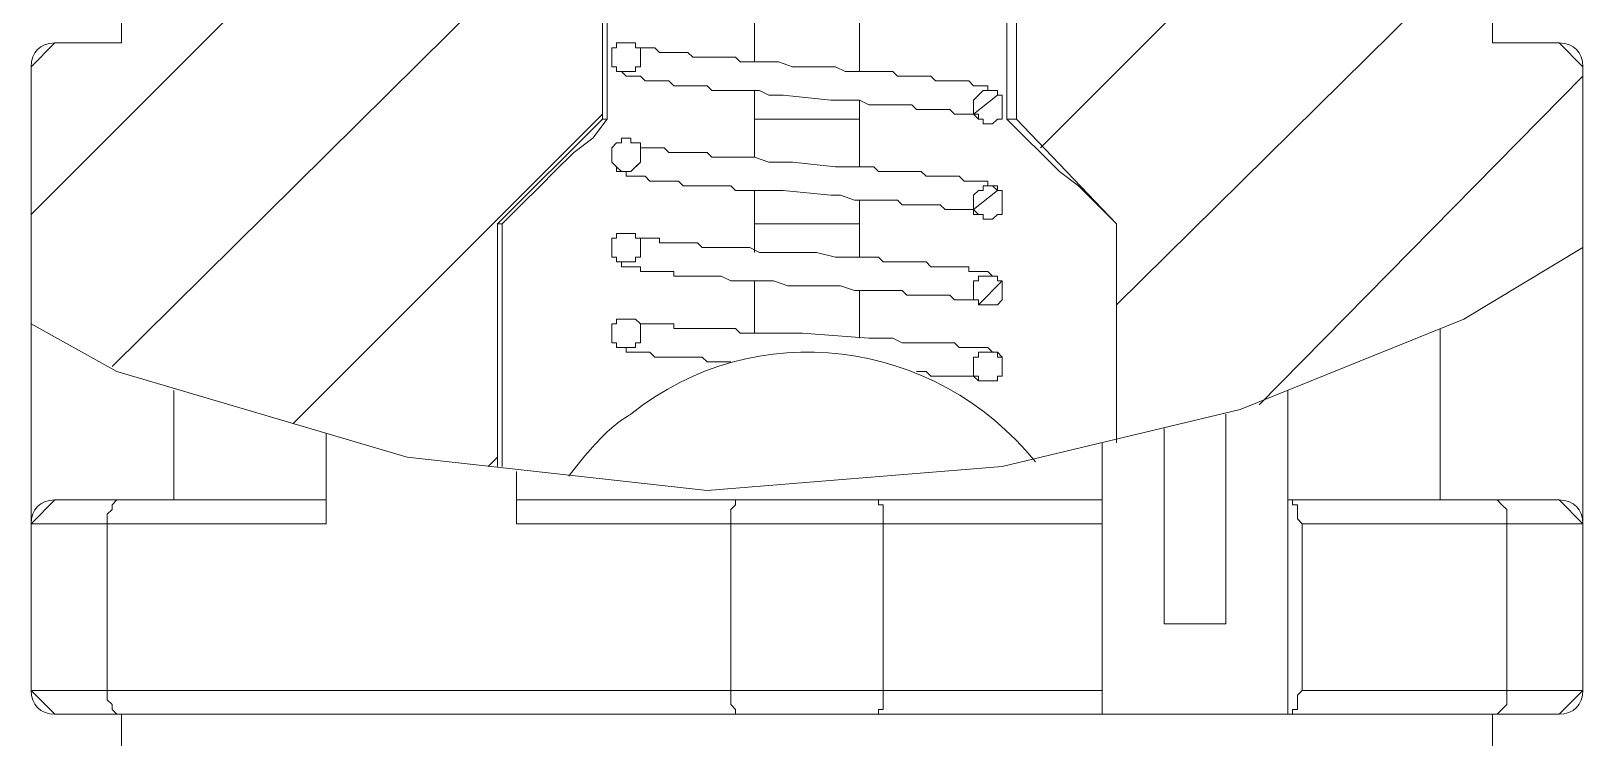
# Model space of a CAD drawing. Header units: millimetres. Extents: x 100 to 940, y 100 to 694.
# Drawn here: x 562.999 to 564.01, y 439.418 to 439.879 of the extents above; entities that cross this region are included whole.
import ezdxf

# ---------------------------------------------------------------- set-up
doc = ezdxf.new("R2010")
doc.units = ezdxf.units.MM

msp = doc.modelspace()

# ---------------------------------------------------------------- linework, layer by layer
at = {"color": 1, "linetype": 'Continuous', "lineweight": 9}
for p, q in [((563.0143, 439.8709), (562.9988, 439.8554)), ((563.9946, 439.8709), (563.9946, 439.8709)), ((564.0101, 439.8554), (563.9946, 439.8709)), ((562.9988, 439.8554), (562.9988, 439.8554)), ((563.0143, 439.5731), (562.9988, 439.5576)), ((563.9946, 439.5731), (563.9946, 439.5731)), ((564.0101, 439.5576), (563.9946, 439.5731)), ((562.9988, 439.5576), (562.9988, 439.5576)), ((562.9988, 439.449), (563.0143, 439.4335)), ((563.9946, 439.4335), (564.0101, 439.449)), ((564.0101, 439.449), (564.0101, 439.449)), ((563.0143, 439.4335), (563.0143, 439.4335))]:
    msp.add_line(p, q, dxfattribs=at)
for points in [[(563.0578, 440.2059), (563.0578, 439.8709), (563.0578, 439.8709)], [(563.3711, 440.2028), (563.3711, 439.8213), (563.3711, 439.8213)], [(563.3742, 440.2028), (563.3742, 439.8213), (563.3742, 439.8213)], [(563.6347, 439.8213), (563.6347, 440.2028), (563.6347, 440.2028)], [(563.6409, 439.8213), (563.6409, 440.2028), (563.6409, 440.2028)], [(563.9511, 440.2059), (563.9511, 439.8709), (563.9511, 439.8709)], [(563.3711, 440.1315), (562.9988, 439.7592), (562.9988, 439.7592)], [(563.9511, 440.0973), (563.6565, 439.8026), (563.6565, 439.8026)], [(563.3711, 439.9764), (563.0516, 439.66), (563.0516, 439.66)], [(563.9511, 439.9422), (563.7061, 439.7003), (563.7061, 439.7003)], [(563.4703, 439.9081), (563.4703, 439.8585), (563.4703, 439.8585)], [(563.5386, 439.8988), (563.5386, 439.8523), (563.5386, 439.8523)], [(563.0143, 439.8709), (563.0578, 439.8709), (563.0578, 439.8709)], [(563.3959, 439.8678), (563.3928, 439.8678), (563.3928, 439.8709), (563.3928, 439.8709), (563.3897, 439.8709), (563.3897, 439.8709), (563.3897, 439.8709), (563.3866, 439.8709), (563.3866, 439.8709), (563.3835, 439.8709), (563.3835, 439.8709), (563.3804, 439.8709), (563.3804, 439.8709), (563.3804, 439.8678), (563.3773, 439.8678), (563.3773, 439.8678), (563.3773, 439.8647), (563.3773, 439.8647)], [(563.3959, 439.8616), (563.3959, 439.8647), (563.3959, 439.8647), (563.3959, 439.8678), (563.3959, 439.8678)], [(563.4951, 439.8554), (563.4858, 439.8585), (563.4827, 439.8585), (563.4765, 439.8585), (563.4734, 439.8585), (563.4703, 439.8585), (563.4641, 439.8585), (563.461, 439.8585), (563.4579, 439.8616), (563.4548, 439.8616), (563.4486, 439.8616), (563.4455, 439.8616), (563.4424, 439.8616), (563.4393, 439.8616), (563.4362, 439.8616), (563.4331, 439.8616), (563.43, 439.8616), (563.4269, 439.8647), (563.4238, 439.8647), (563.4207, 439.8647), (563.4207, 439.8647), (563.4176, 439.8647), (563.4145, 439.8647), (563.4114, 439.8647), (563.4114, 439.8647), (563.4083, 439.8647), (563.4052, 439.8678), (563.4052, 439.8678), (563.4021, 439.8678), (563.4021, 439.8678), (563.399, 439.8678), (563.399, 439.8678), (563.399, 439.8678), (563.3959, 439.8678), (563.3959, 439.8678), (563.3959, 439.8678), (563.3959, 439.8678)], [(563.9511, 439.8709), (563.9946, 439.8709), (563.9946, 439.8709)], [(563.3773, 439.8647), (563.3773, 439.8616), (563.3773, 439.8616)], [(563.3773, 439.8616), (563.3773, 439.8616), (563.3773, 439.8585), (563.3773, 439.8585), (563.3773, 439.8554), (563.3804, 439.8554), (563.3804, 439.8554), (563.3804, 439.8523), (563.3835, 439.8523), (563.3835, 439.8523), (563.3866, 439.8523), (563.3866, 439.8523), (563.3897, 439.8523), (563.3897, 439.8523), (563.3897, 439.8523), (563.3928, 439.8523), (563.3928, 439.8554), (563.3928, 439.8554), (563.3959, 439.8554), (563.3959, 439.8585), (563.3959, 439.8585), (563.3959, 439.8616), (563.3959, 439.8616)], [(563.3773, 439.8616), (563.3773, 439.8585), (563.3773, 439.8585), (563.3773, 439.8554), (563.3804, 439.8554), (563.3804, 439.8554), (563.3804, 439.8523), (563.3835, 439.8523), (563.3835, 439.8523), (563.3835, 439.8523), (563.3866, 439.8492), (563.3866, 439.8492), (563.3866, 439.8492), (563.3897, 439.8492), (563.3897, 439.8492), (563.3928, 439.8492), (563.3928, 439.8492), (563.3959, 439.8492), (563.3959, 439.8492), (563.399, 439.8461), (563.399, 439.8461), (563.4021, 439.8461), (563.4052, 439.8461), (563.4052, 439.8461), (563.4083, 439.8461), (563.4114, 439.8461), (563.4145, 439.8461), (563.4176, 439.843), (563.4207, 439.843), (563.4238, 439.843), (563.4269, 439.843), (563.43, 439.843), (563.4331, 439.843), (563.4393, 439.843), (563.4424, 439.8399), (563.4455, 439.8399), (563.4517, 439.8399), (563.4548, 439.8399), (563.461, 439.8399), (563.4641, 439.8399), (563.4703, 439.8399), (563.4734, 439.8399), (563.4796, 439.8368), (563.4889, 439.8368)], [(562.9988, 439.449), (562.9988, 439.6879), (562.9988, 439.8554)], [(563.6316, 439.8306), (563.6316, 439.8306), (563.6316, 439.8306), (563.6316, 439.8337), (563.6316, 439.8368), (563.6316, 439.8368), (563.6285, 439.8368), (563.6285, 439.8399), (563.6254, 439.8399), (563.6254, 439.8399), (563.6254, 439.8399), (563.6223, 439.8399), (563.6223, 439.843), (563.6192, 439.843), (563.6192, 439.843), (563.6161, 439.843), (563.6161, 439.843), (563.613, 439.843), (563.613, 439.843), (563.6099, 439.8461), (563.6068, 439.8461), (563.6037, 439.8461), (563.6006, 439.8461), (563.6006, 439.8461), (563.5975, 439.8461), (563.5944, 439.8461), (563.5882, 439.8461), (563.5851, 439.8492), (563.582, 439.8492), (563.5789, 439.8492), (563.5727, 439.8492), (563.5696, 439.8492), (563.5634, 439.8492), (563.5603, 439.8523), (563.5541, 439.8523), (563.551, 439.8523), (563.5448, 439.8523), (563.5386, 439.8523), (563.5355, 439.8523), (563.5293, 439.8523), (563.5231, 439.8554), (563.4951, 439.8554)], [(564.0101, 439.8492), (563.7991, 439.6351), (563.7991, 439.6351)], [(564.0101, 439.7375), (564.0101, 439.8554), (564.0101, 439.8554)], [(563.4703, 439.7964), (563.4703, 439.8399), (563.4703, 439.8399)], [(563.6316, 439.8306), (563.6316, 439.8306), (563.6316, 439.8337), (563.6316, 439.8337), (563.6316, 439.8337), (563.6316, 439.8368), (563.6285, 439.8368), (563.6285, 439.8368), (563.6285, 439.8399), (563.6254, 439.8399), (563.6254, 439.8399), (563.6223, 439.8399), (563.6223, 439.8399), (563.6192, 439.8399), (563.6192, 439.8399), (563.6161, 439.8368), (563.6161, 439.8368), (563.6161, 439.8368), (563.613, 439.8337), (563.613, 439.8337), (563.613, 439.8337), (563.613, 439.8306), (563.613, 439.8306)], [(563.4889, 439.8368), (563.52, 439.8337), (563.5293, 439.8337)], [(563.5293, 439.8337), (563.5355, 439.8337), (563.5386, 439.8337), (563.5448, 439.8306), (563.5479, 439.8306), (563.551, 439.8306), (563.5541, 439.8306), (563.5572, 439.8306), (563.5634, 439.8306), (563.5665, 439.8306), (563.5696, 439.8306), (563.5727, 439.8306), (563.5758, 439.8275), (563.5789, 439.8275), (563.5789, 439.8275), (563.582, 439.8275), (563.5851, 439.8275), (563.5882, 439.8275), (563.5913, 439.8275), (563.5944, 439.8275), (563.5944, 439.8275), (563.5975, 439.8275), (563.6006, 439.8244), (563.6006, 439.8244), (563.6037, 439.8244), (563.6037, 439.8244), (563.6068, 439.8244), (563.6068, 439.8244), (563.6099, 439.8244), (563.6099, 439.8244), (563.6099, 439.8244), (563.613, 439.8244), (563.613, 439.8244), (563.613, 439.8244), (563.6161, 439.8244), (563.6161, 439.8213), (563.6161, 439.8213)], [(563.5386, 439.7902), (563.5386, 439.8337), (563.5386, 439.8337)], [(563.6285, 439.8368), (563.613, 439.8244), (563.613, 439.8244)], [(563.613, 439.8306), (563.613, 439.8275), (563.613, 439.8275), (563.613, 439.8244), (563.613, 439.8244), (563.6161, 439.8213)], [(563.6161, 439.8213), (563.6161, 439.8213), (563.6161, 439.8213), (563.6192, 439.8213), (563.6192, 439.8182), (563.6223, 439.8182), (563.6223, 439.8182), (563.6254, 439.8182), (563.6254, 439.8182), (563.6285, 439.8213), (563.6285, 439.8213), (563.6285, 439.8213), (563.6316, 439.8213), (563.6316, 439.8244), (563.6316, 439.8244), (563.6316, 439.8275), (563.6316, 439.8275)], [(563.6316, 439.8275), (563.6316, 439.8306), (563.6316, 439.8306)], [(563.3711, 439.8244), (563.1694, 439.6227), (563.1694, 439.6227)], [(563.3711, 439.8213), (563.3028, 439.753), (563.3028, 439.753)], [(563.3059, 439.753), (563.3183, 439.7654), (563.3307, 439.7778), (563.34, 439.7871), (563.3525, 439.7995), (563.3649, 439.8088), (563.3742, 439.8213)], [(563.3742, 439.8213), (563.3711, 439.8213), (563.3711, 439.8213)], [(563.4703, 439.8213), (563.5386, 439.8213), (563.5386, 439.8213)], [(563.6471, 439.8088), (563.6347, 439.8213), (563.6347, 439.8213)], [(563.6409, 439.8213), (563.6347, 439.8213), (563.6347, 439.8213)], [(563.7061, 439.753), (563.6409, 439.8213), (563.6409, 439.8213)], [(563.3959, 439.8057), (563.3928, 439.8057), (563.3928, 439.8057), (563.3897, 439.8057), (563.3897, 439.8088), (563.3897, 439.8088), (563.3866, 439.8088), (563.3866, 439.8088), (563.3835, 439.8088), (563.3835, 439.8057), (563.3804, 439.8057), (563.3804, 439.8057), (563.3804, 439.8057), (563.3773, 439.8026), (563.3773, 439.8026), (563.3773, 439.7995), (563.3773, 439.7995)], [(563.7061, 439.753), (563.6937, 439.7654), (563.6813, 439.7778), (563.6689, 439.7871), (563.6565, 439.7995), (563.6471, 439.8088)], [(563.3773, 439.7995), (563.3773, 439.7964), (563.3773, 439.7964)], [(563.4796, 439.7933), (563.4703, 439.7964), (563.4672, 439.7964), (563.4641, 439.7964), (563.461, 439.7964), (563.4579, 439.7964), (563.4517, 439.7964), (563.4486, 439.7964), (563.4455, 439.7964), (563.4424, 439.7964), (563.4393, 439.7995), (563.4362, 439.7995), (563.4331, 439.7995), (563.43, 439.7995), (563.43, 439.7995), (563.4269, 439.7995), (563.4238, 439.7995), (563.4207, 439.7995), (563.4176, 439.7995), (563.4176, 439.7995), (563.4145, 439.7995), (563.4114, 439.8026), (563.4114, 439.8026), (563.4083, 439.8026), (563.4052, 439.8026), (563.4052, 439.8026), (563.4021, 439.8026), (563.4021, 439.8026), (563.4021, 439.8026), (563.399, 439.8026), (563.399, 439.8026), (563.3959, 439.8026), (563.3959, 439.8026), (563.3959, 439.8057), (563.3959, 439.8057), (563.3928, 439.8057)], [(563.3959, 439.7964), (563.3959, 439.7995), (563.3959, 439.7995), (563.3959, 439.8026), (563.3959, 439.8026), (563.3959, 439.8057)], [(563.3773, 439.7964), (563.3773, 439.7964), (563.3773, 439.7933), (563.3773, 439.7933), (563.3773, 439.7933), (563.3804, 439.7902), (563.3804, 439.7902), (563.3804, 439.7902), (563.3835, 439.7871), (563.3835, 439.7871), (563.3866, 439.7871), (563.3866, 439.7871), (563.3897, 439.7871), (563.3897, 439.7871), (563.3897, 439.7871), (563.3928, 439.7902), (563.3928, 439.7902), (563.3928, 439.7902), (563.3959, 439.7933), (563.3959, 439.7933), (563.3959, 439.7933), (563.3959, 439.7964), (563.3959, 439.7964)], [(563.3773, 439.7964), (563.3773, 439.7964), (563.3773, 439.7933), (563.3773, 439.7933), (563.3804, 439.7902), (563.3804, 439.7902), (563.3804, 439.7871), (563.3835, 439.7871), (563.3835, 439.7871), (563.3835, 439.7871), (563.3866, 439.7871), (563.3866, 439.7871), (563.3866, 439.784), (563.3897, 439.784), (563.3897, 439.784), (563.3928, 439.784), (563.3928, 439.784), (563.3959, 439.784), (563.3959, 439.784), (563.399, 439.784), (563.399, 439.784), (563.4021, 439.7809), (563.4021, 439.7809), (563.4052, 439.7809), (563.4083, 439.7809), (563.4114, 439.7809), (563.4145, 439.7809), (563.4145, 439.7809), (563.4176, 439.7809), (563.4207, 439.7809), (563.4238, 439.7778), (563.4269, 439.7778), (563.4331, 439.7778), (563.4362, 439.7778), (563.4393, 439.7778), (563.4424, 439.7778), (563.4455, 439.7778), (563.4517, 439.7778), (563.4548, 439.7778), (563.4579, 439.7747), (563.4641, 439.7747), (563.4672, 439.7747), (563.4734, 439.7747), (563.4765, 439.7747), (563.4796, 439.7747), (563.4889, 439.7747)], [(563.3959, 439.7933), (563.3897, 439.7871), (563.3897, 439.7871)], [(563.4889, 439.7933), (563.4796, 439.7933), (563.4796, 439.7933)], [(563.5231, 439.7902), (563.4951, 439.7933), (563.4889, 439.7933)], [(563.6316, 439.7685), (563.6316, 439.7685), (563.6316, 439.7685), (563.6316, 439.7716), (563.6316, 439.7716), (563.6316, 439.7747), (563.6285, 439.7747), (563.6285, 439.7747), (563.6285, 439.7778), (563.6254, 439.7778), (563.6254, 439.7778), (563.6254, 439.7778), (563.6223, 439.7778), (563.6223, 439.7778), (563.6223, 439.7809), (563.6192, 439.7809), (563.6192, 439.7809), (563.6161, 439.7809), (563.6161, 439.7809), (563.613, 439.7809), (563.613, 439.7809), (563.6099, 439.7809), (563.6068, 439.7809), (563.6068, 439.7809), (563.6037, 439.784), (563.6006, 439.784), (563.5975, 439.784), (563.5975, 439.784), (563.5944, 439.784), (563.5913, 439.784), (563.5882, 439.784), (563.5851, 439.784), (563.582, 439.784), (563.5789, 439.7871), (563.5758, 439.7871), (563.5696, 439.7871), (563.5665, 439.7871), (563.5634, 439.7871), (563.5603, 439.7871), (563.5541, 439.7871), (563.551, 439.7871), (563.5479, 439.7902), (563.5417, 439.7902), (563.5386, 439.7902), (563.5324, 439.7902), (563.5231, 439.7902)], [(563.6316, 439.7685), (563.6316, 439.7685), (563.6316, 439.7685), (563.6316, 439.7716), (563.6316, 439.7716), (563.6316, 439.7747), (563.6285, 439.7747), (563.6285, 439.7747), (563.6285, 439.7747), (563.6254, 439.7778), (563.6254, 439.7778), (563.6223, 439.7778), (563.6223, 439.7778), (563.6192, 439.7778), (563.6192, 439.7747), (563.6161, 439.7747), (563.6161, 439.7747), (563.6161, 439.7747), (563.613, 439.7716), (563.613, 439.7716), (563.613, 439.7685), (563.613, 439.7685), (563.613, 439.7685)], [(563.4703, 439.7344), (563.4703, 439.7747), (563.4703, 439.7747)], [(563.4889, 439.7747), (563.52, 439.7716), (563.52, 439.7716)], [(563.52, 439.7716), (563.5262, 439.7716), (563.5262, 439.7716)], [(563.5262, 439.7716), (563.5355, 439.7685), (563.5355, 439.7685)], [(563.5355, 439.7685), (563.5417, 439.7685), (563.5479, 439.7685), (563.551, 439.7685), (563.5572, 439.7685), (563.5603, 439.7685), (563.5634, 439.7685), (563.5665, 439.7654), (563.5696, 439.7654), (563.5727, 439.7654), (563.5727, 439.7654), (563.5758, 439.7654), (563.5789, 439.7654), (563.582, 439.7654), (563.5851, 439.7654), (563.5882, 439.7654), (563.5882, 439.7654), (563.5913, 439.7654), (563.5944, 439.7623), (563.5975, 439.7623), (563.5975, 439.7623), (563.6006, 439.7623), (563.6006, 439.7623), (563.6037, 439.7623), (563.6037, 439.7623), (563.6068, 439.7623), (563.6068, 439.7623), (563.6099, 439.7623), (563.6099, 439.7623), (563.613, 439.7623), (563.613, 439.7592), (563.613, 439.7592), (563.613, 439.7592), (563.6161, 439.7592), (563.6161, 439.7592)], [(563.5386, 439.7313), (563.5386, 439.7685), (563.5386, 439.7685)], [(563.6285, 439.7747), (563.613, 439.7623), (563.613, 439.7623)], [(563.613, 439.7685), (563.613, 439.7654), (563.613, 439.7654), (563.613, 439.7623), (563.613, 439.7623), (563.6161, 439.7592)], [(563.6161, 439.7592), (563.6161, 439.7592), (563.6161, 439.7592), (563.6192, 439.7592), (563.6192, 439.7561), (563.6223, 439.7561), (563.6223, 439.7561), (563.6254, 439.7561), (563.6254, 439.7561), (563.6285, 439.7592), (563.6285, 439.7592), (563.6285, 439.7592), (563.6316, 439.7592), (563.6316, 439.7623), (563.6316, 439.7623), (563.6316, 439.7654), (563.6316, 439.7654), (563.6316, 439.7685)], [(563.3028, 439.753), (563.3028, 439.5948), (563.3028, 439.5948)], [(563.3059, 439.753), (563.3028, 439.753), (563.3028, 439.753)], [(563.3059, 439.753), (563.3059, 439.5948), (563.3059, 439.5948)], [(563.3959, 439.7437), (563.3928, 439.7437), (563.3928, 439.7468), (563.3897, 439.7468), (563.3897, 439.7468), (563.3897, 439.7468), (563.3866, 439.7468), (563.3866, 439.7468), (563.3835, 439.7468), (563.3835, 439.7468), (563.3804, 439.7468), (563.3804, 439.7437), (563.3804, 439.7437), (563.3773, 439.7437), (563.3773, 439.7406), (563.3773, 439.7406), (563.3773, 439.7375), (563.3773, 439.7375)], [(563.4703, 439.753), (563.5386, 439.753), (563.5386, 439.753)], [(563.7061, 439.6103), (563.7061, 439.753), (563.7061, 439.753)], [(563.7061, 439.6103), (563.7061, 439.753), (563.7061, 439.753)], [(563.3773, 439.7375), (563.3773, 439.7375), (563.3773, 439.7344), (563.3773, 439.7344), (563.3773, 439.7313), (563.3804, 439.7313), (563.3804, 439.7313), (563.3804, 439.7282), (563.3835, 439.7282), (563.3835, 439.7282), (563.3866, 439.7282), (563.3866, 439.7282), (563.3897, 439.7282), (563.3897, 439.7282), (563.3897, 439.7282), (563.3928, 439.7282), (563.3928, 439.7313), (563.3928, 439.7313), (563.3959, 439.7313), (563.3959, 439.7344), (563.3959, 439.7344), (563.3959, 439.7375), (563.3959, 439.7375)], [(563.3773, 439.7375), (563.3773, 439.7375), (563.3773, 439.7344), (563.3773, 439.7344), (563.3773, 439.7313), (563.3804, 439.7313), (563.3804, 439.7282), (563.3804, 439.7282), (563.3835, 439.7282), (563.3835, 439.7282), (563.3835, 439.7282), (563.3835, 439.7251), (563.3866, 439.7251), (563.3866, 439.7251), (563.3866, 439.7251), (563.3897, 439.7251), (563.3897, 439.7251), (563.3928, 439.7251), (563.3928, 439.7251), (563.3928, 439.7251), (563.3959, 439.7251), (563.3959, 439.722), (563.399, 439.722), (563.399, 439.722), (563.4021, 439.722), (563.4052, 439.722), (563.4052, 439.722), (563.4083, 439.722), (563.4114, 439.722), (563.4145, 439.722), (563.4176, 439.722), (563.4176, 439.7189), (563.4207, 439.7189), (563.4238, 439.7189), (563.4269, 439.7189), (563.43, 439.7189), (563.4362, 439.7189), (563.4393, 439.7189), (563.4424, 439.7189), (563.4455, 439.7189), (563.4486, 439.7189), (563.4548, 439.7158), (563.4579, 439.7158), (563.4641, 439.7158), (563.4672, 439.7158), (563.4734, 439.7158), (563.4765, 439.7158), (563.4827, 439.7158), (563.492, 439.7127)], [(563.4858, 439.7344), (563.4765, 439.7344), (563.4734, 439.7344), (563.4672, 439.7375), (563.4641, 439.7375), (563.461, 439.7375), (563.4548, 439.7375), (563.4517, 439.7375), (563.4486, 439.7375), (563.4455, 439.7375), (563.4424, 439.7375), (563.4393, 439.7375), (563.4362, 439.7375), (563.4331, 439.7406), (563.43, 439.7406), (563.4269, 439.7406), (563.4238, 439.7406), (563.4207, 439.7406), (563.4176, 439.7406), (563.4145, 439.7406), (563.4145, 439.7406), (563.4114, 439.7406), (563.4083, 439.7406), (563.4083, 439.7437), (563.4052, 439.7437), (563.4021, 439.7437), (563.4021, 439.7437), (563.399, 439.7437), (563.399, 439.7437), (563.399, 439.7437), (563.3959, 439.7437), (563.3959, 439.7437), (563.3959, 439.7437), (563.3928, 439.7437), (563.3928, 439.7437)], [(563.3959, 439.7375), (563.3959, 439.7375), (563.3959, 439.7406), (563.3959, 439.7406), (563.3959, 439.7437), (563.3959, 439.7437)], [(563.9325, 439.691), (564.0101, 439.7375), (564.0101, 439.7375)], [(564.0101, 439.7375), (564.0101, 439.449), (564.0101, 439.449)], [(563.4951, 439.7344), (563.4858, 439.7344), (563.4858, 439.7344)], [(563.5107, 439.7344), (563.4951, 439.7344), (563.4951, 439.7344)], [(563.5231, 439.7313), (563.5107, 439.7344), (563.5107, 439.7344)], [(563.6316, 439.7096), (563.6316, 439.7096), (563.6316, 439.7127), (563.6316, 439.7127), (563.6316, 439.7158), (563.6316, 439.7158), (563.6285, 439.7158), (563.6285, 439.7189), (563.6285, 439.7189), (563.6254, 439.7189), (563.6254, 439.7189), (563.6254, 439.7189), (563.6223, 439.722), (563.6223, 439.722), (563.6223, 439.722), (563.6192, 439.722), (563.6192, 439.722), (563.6192, 439.722), (563.6161, 439.722), (563.6161, 439.722), (563.613, 439.722), (563.613, 439.722), (563.6099, 439.722), (563.6099, 439.7251), (563.6068, 439.7251), (563.6037, 439.7251), (563.6037, 439.7251), (563.6006, 439.7251), (563.5975, 439.7251), (563.5975, 439.7251), (563.5944, 439.7251), (563.5913, 439.7251), (563.5882, 439.7251), (563.5851, 439.7251), (563.582, 439.7282), (563.5789, 439.7282), (563.5758, 439.7282), (563.5727, 439.7282), (563.5696, 439.7282), (563.5665, 439.7282), (563.5634, 439.7282), (563.5572, 439.7282), (563.5541, 439.7282), (563.551, 439.7313), (563.5479, 439.7313), (563.5417, 439.7313), (563.5386, 439.7313), (563.5324, 439.7313), (563.5231, 439.7313)], [(563.4703, 439.7158), (563.4703, 439.6817), (563.4703, 439.6817)], [(563.6316, 439.7096), (563.6316, 439.7096), (563.6316, 439.7127), (563.6316, 439.7127), (563.6316, 439.7158), (563.6316, 439.7158), (563.6285, 439.7158), (563.6285, 439.7189), (563.6285, 439.7189), (563.6254, 439.7189), (563.6254, 439.7189), (563.6223, 439.7189), (563.6223, 439.7189), (563.6192, 439.7189), (563.6192, 439.7189), (563.6161, 439.7189), (563.6161, 439.7158), (563.6161, 439.7158), (563.613, 439.7158), (563.613, 439.7127), (563.613, 439.7127), (563.613, 439.7096), (563.613, 439.7096)], [(563.6316, 439.7158), (563.6161, 439.7003), (563.6161, 439.7003)], [(563.492, 439.7127), (563.5169, 439.7127), (563.5169, 439.7127)], [(563.5169, 439.7127), (563.5262, 439.7127), (563.5262, 439.7127)], [(563.5262, 439.7127), (563.5355, 439.7096), (563.5417, 439.7096), (563.5448, 439.7096), (563.5479, 439.7096), (563.551, 439.7096), (563.5572, 439.7096), (563.5603, 439.7096), (563.5634, 439.7096), (563.5665, 439.7096), (563.5696, 439.7065), (563.5727, 439.7065), (563.5758, 439.7065), (563.5789, 439.7065), (563.582, 439.7065), (563.5851, 439.7065), (563.5882, 439.7065), (563.5913, 439.7065), (563.5913, 439.7065), (563.5944, 439.7065), (563.5975, 439.7065), (563.6006, 439.7034), (563.6006, 439.7034), (563.6037, 439.7034), (563.6037, 439.7034), (563.6068, 439.7034), (563.6068, 439.7034), (563.6099, 439.7034), (563.6099, 439.7034), (563.613, 439.7034), (563.613, 439.7034), (563.613, 439.7034), (563.613, 439.7034), (563.6161, 439.7034), (563.6161, 439.7034), (563.6161, 439.7003)], [(563.5386, 439.7096), (563.5386, 439.6786), (563.5386, 439.6786)], [(563.613, 439.7096), (563.613, 439.7065), (563.613, 439.7065), (563.613, 439.7034), (563.613, 439.7034), (563.6161, 439.7034)], [(563.6161, 439.7003), (563.6161, 439.7003), (563.6192, 439.7003), (563.6192, 439.7003), (563.6223, 439.7003), (563.6223, 439.7003), (563.6254, 439.7003), (563.6254, 439.7003), (563.6285, 439.7003), (563.6285, 439.7003), (563.6285, 439.7003), (563.6316, 439.7034), (563.6316, 439.7034), (563.6316, 439.7034), (563.6316, 439.7065), (563.6316, 439.7065), (563.6316, 439.7096)], [(563.6161, 439.7034), (563.6161, 439.7003), (563.6161, 439.7003)], [(562.9988, 439.6879), (563.0547, 439.6568), (563.0547, 439.6568)], [(563.3928, 439.691), (563.3897, 439.691), (563.3897, 439.691), (563.3897, 439.691), (563.3866, 439.691), (563.3866, 439.691), (563.3835, 439.691), (563.3835, 439.691), (563.3804, 439.691), (563.3804, 439.691), (563.3804, 439.6879), (563.3773, 439.6879), (563.3773, 439.6848), (563.3773, 439.6848), (563.3773, 439.6848), (563.3773, 439.6817)], [(563.3959, 439.6817), (563.3959, 439.6848), (563.3959, 439.6848), (563.3959, 439.6848), (563.3959, 439.6879), (563.3959, 439.6879), (563.3928, 439.691)], [(563.4765, 439.6817), (563.4672, 439.6817), (563.4641, 439.6817), (563.461, 439.6817), (563.4579, 439.6848), (563.4548, 439.6848), (563.4517, 439.6848), (563.4486, 439.6848), (563.4424, 439.6848), (563.4393, 439.6848), (563.4362, 439.6848), (563.4362, 439.6848), (563.4331, 439.6848), (563.43, 439.6848), (563.4269, 439.6848), (563.4238, 439.6848), (563.4207, 439.6848), (563.4176, 439.6848), (563.4176, 439.6879), (563.4145, 439.6879), (563.4114, 439.6879), (563.4114, 439.6879), (563.4083, 439.6879), (563.4083, 439.6879), (563.4052, 439.6879), (563.4052, 439.6879), (563.4021, 439.6879), (563.4021, 439.6879), (563.399, 439.6879), (563.399, 439.6879), (563.3959, 439.6879), (563.3959, 439.6879), (563.3959, 439.6879), (563.3959, 439.6879), (563.3928, 439.691), (563.3928, 439.691), (563.3928, 439.691)], [(563.7867, 439.632), (563.9325, 439.691), (563.9325, 439.691)], [(563.3773, 439.6817), (563.3773, 439.6817), (563.3773, 439.6786), (563.3773, 439.6786), (563.3773, 439.6755), (563.3804, 439.6755), (563.3804, 439.6755), (563.3804, 439.6724), (563.3835, 439.6724), (563.3835, 439.6724), (563.3866, 439.6724), (563.3866, 439.6724), (563.3897, 439.6724), (563.3897, 439.6724), (563.3897, 439.6724), (563.3928, 439.6724), (563.3928, 439.6755), (563.3928, 439.6755), (563.3959, 439.6755), (563.3959, 439.6786), (563.3959, 439.6786), (563.3959, 439.6817), (563.3959, 439.6817)], [(563.3773, 439.6817), (563.3773, 439.6817), (563.3773, 439.6786), (563.3773, 439.6786), (563.3773, 439.6755), (563.3804, 439.6755), (563.3804, 439.6755), (563.3804, 439.6724), (563.3835, 439.6724), (563.3835, 439.6724), (563.3835, 439.6724), (563.3835, 439.6724), (563.3866, 439.6724), (563.3866, 439.6693), (563.3866, 439.6693), (563.3897, 439.6693), (563.3897, 439.6693), (563.3897, 439.6693), (563.3928, 439.6693), (563.3928, 439.6693), (563.3928, 439.6693), (563.3959, 439.6693), (563.3959, 439.6693), (563.399, 439.6693), (563.399, 439.6693), (563.4021, 439.6693), (563.4021, 439.6693), (563.4052, 439.6662), (563.4052, 439.6662), (563.4083, 439.6662), (563.4114, 439.6662), (563.4114, 439.6662), (563.4145, 439.6662), (563.4176, 439.6662), (563.4176, 439.6662), (563.4207, 439.6662), (563.4238, 439.6662), (563.4269, 439.6662), (563.43, 439.6662), (563.4331, 439.6662), (563.4362, 439.6662), (563.4393, 439.6631), (563.4424, 439.6631), (563.4455, 439.6631), (563.4486, 439.6631), (563.4517, 439.6631), (563.4548, 439.6631)], [(563.4827, 439.6817), (563.4765, 439.6817), (563.4765, 439.6817)], [(563.492, 439.6817), (563.4827, 439.6817), (563.4827, 439.6817)], [(563.5013, 439.6817), (563.492, 439.6817), (563.492, 439.6817)], [(563.5448, 439.6786), (563.5013, 439.6817), (563.5013, 439.6817)], [(563.5541, 439.6786), (563.5448, 439.6786), (563.5448, 439.6786)], [(563.5603, 439.6786), (563.5541, 439.6786), (563.5541, 439.6786)], [(563.5665, 439.6755), (563.5603, 439.6786), (563.5603, 439.6786)], [(563.5727, 439.6755), (563.5665, 439.6755), (563.5665, 439.6755)], [(563.5758, 439.6755), (563.5727, 439.6755), (563.5727, 439.6755)], [(563.6316, 439.66), (563.6316, 439.66), (563.6316, 439.6631), (563.6316, 439.6631), (563.6316, 439.6662), (563.6316, 439.6662), (563.6285, 439.6662), (563.6285, 439.6693), (563.6285, 439.6693), (563.6285, 439.6693), (563.6254, 439.6693), (563.6254, 439.6693), (563.6254, 439.6693), (563.6254, 439.6693), (563.6223, 439.6724), (563.6223, 439.6724), (563.6223, 439.6724), (563.6223, 439.6724), (563.6223, 439.6724), (563.6192, 439.6724), (563.6192, 439.6724), (563.6192, 439.6724), (563.6161, 439.6724), (563.6161, 439.6724), (563.6161, 439.6724), (563.613, 439.6724), (563.613, 439.6724), (563.613, 439.6724), (563.6099, 439.6724), (563.6099, 439.6724), (563.6068, 439.6724), (563.6068, 439.6724), (563.6037, 439.6724), (563.6037, 439.6724), (563.6006, 439.6755), (563.6006, 439.6755), (563.5975, 439.6755), (563.5944, 439.6755), (563.5944, 439.6755), (563.5913, 439.6755), (563.5882, 439.6755), (563.5882, 439.6755), (563.5851, 439.6755), (563.582, 439.6755), (563.5758, 439.6755)], [(563.917, 439.5731), (563.917, 439.6848), (563.917, 439.6848)], [(563.6316, 439.66), (563.6316, 439.6631), (563.6316, 439.6631), (563.6316, 439.6631), (563.6316, 439.6662), (563.6316, 439.6662), (563.6285, 439.6693), (563.6285, 439.6693), (563.6285, 439.6693), (563.6254, 439.6693), (563.6254, 439.6693), (563.6223, 439.6693), (563.6223, 439.6693), (563.6192, 439.6693), (563.6192, 439.6693), (563.6161, 439.6693), (563.6161, 439.6693), (563.6161, 439.6662), (563.613, 439.6662), (563.613, 439.6631), (563.613, 439.6631), (563.613, 439.6631), (563.613, 439.66)], [(563.0547, 439.6568), (563.2439, 439.601), (563.2439, 439.601)], [(563.5758, 439.6568), (563.5789, 439.6568), (563.582, 439.6568), (563.5851, 439.6537), (563.5882, 439.6537), (563.5882, 439.6537), (563.5913, 439.6537), (563.5944, 439.6537), (563.5944, 439.6537), (563.5975, 439.6537), (563.5975, 439.6537), (563.6006, 439.6537), (563.6006, 439.6537), (563.6037, 439.6537), (563.6037, 439.6537), (563.6068, 439.6537), (563.6068, 439.6537), (563.6099, 439.6537), (563.6099, 439.6537), (563.6099, 439.6537), (563.613, 439.6537), (563.613, 439.6537), (563.613, 439.6537), (563.613, 439.6537), (563.6161, 439.6506), (563.6161, 439.6506), (563.6161, 439.6506), (563.6161, 439.6506), (563.6161, 439.6506), (563.6161, 439.6506)], [(563.613, 439.66), (563.613, 439.66), (563.613, 439.6568), (563.613, 439.6568), (563.613, 439.6537), (563.6161, 439.6537), (563.6161, 439.6537)], [(563.6192, 439.6506), (563.6192, 439.6506), (563.6223, 439.6506), (563.6223, 439.6506), (563.6254, 439.6506), (563.6254, 439.6506), (563.6285, 439.6506), (563.6285, 439.6506), (563.6285, 439.6537), (563.6316, 439.6537), (563.6316, 439.6537), (563.6316, 439.6568), (563.6316, 439.6568), (563.6316, 439.66), (563.6316, 439.66)], [(563.6161, 439.6537), (563.6161, 439.6506), (563.6161, 439.6506)], [(563.6161, 439.6506), (563.6192, 439.6506), (563.6192, 439.6506)], [(563.0919, 439.5731), (563.0919, 439.6444), (563.0919, 439.6444)], [(563.8178, 439.4335), (563.8178, 439.6444), (563.8178, 439.6444)], [(563.6316, 439.5948), (563.7867, 439.632), (563.7867, 439.632)], [(563.7774, 439.6289), (563.7774, 439.4924), (563.7774, 439.4924)], [(563.1911, 439.6165), (563.1911, 439.5576), (563.1911, 439.5576)], [(563.7371, 439.4924), (563.7371, 439.6196), (563.7371, 439.6196)], [(563.6968, 439.4335), (563.6968, 439.6103), (563.6968, 439.6103)], [(563.2439, 439.601), (563.4393, 439.5793), (563.4393, 439.5793)], [(563.3028, 439.601), (563.2966, 439.5948), (563.2966, 439.5948)], [(563.4393, 439.5793), (563.6316, 439.5948), (563.6316, 439.5948)], [(563.3152, 439.5576), (563.3152, 439.5917), (563.3152, 439.5917)], [(563.1911, 439.5731), (563.0143, 439.5731), (563.0143, 439.5731)], [(563.0485, 439.5576), (563.0485, 439.5607), (563.0485, 439.5638), (563.0516, 439.5669), (563.0516, 439.57), (563.0516, 439.57), (563.0547, 439.5731), (563.0547, 439.5731), (563.0578, 439.5731)], [(563.6968, 439.5731), (563.3152, 439.5731), (563.3152, 439.5731)], [(563.4548, 439.5576), (563.4548, 439.5607), (563.4548, 439.5638), (563.4548, 439.5669), (563.4579, 439.57), (563.4579, 439.57), (563.4579, 439.5731), (563.461, 439.5731), (563.4641, 439.5731)], [(563.5541, 439.5576), (563.5541, 439.5607), (563.5541, 439.5638), (563.5541, 439.5669), (563.5541, 439.57), (563.551, 439.57), (563.551, 439.5731), (563.5479, 439.5731), (563.5479, 439.5731)], [(563.8271, 439.5576), (563.824, 439.5607), (563.824, 439.5638), (563.824, 439.5638), (563.824, 439.5669), (563.824, 439.57), (563.8209, 439.57), (563.8209, 439.5731), (563.8209, 439.5731), (563.8178, 439.5731), (563.8178, 439.5731)], [(563.9946, 439.5731), (563.8178, 439.5731), (563.8178, 439.5731)], [(563.9604, 439.5576), (563.9604, 439.5607), (563.9604, 439.5638), (563.9604, 439.5669), (563.9573, 439.57), (563.9573, 439.57), (563.9542, 439.5731), (563.9542, 439.5731), (563.9511, 439.5731)], [(563.1911, 439.5576), (562.9988, 439.5576), (562.9988, 439.5576)], [(563.0485, 439.5576), (563.0485, 439.449), (563.0485, 439.449)], [(563.6968, 439.5576), (563.3152, 439.5576), (563.3152, 439.5576)], [(563.4548, 439.5576), (563.4548, 439.449), (563.4548, 439.449)], [(563.5541, 439.5576), (563.5541, 439.449), (563.5541, 439.449)], [(563.8271, 439.449), (563.8271, 439.5576), (563.8271, 439.5576)], [(564.0101, 439.5576), (563.8271, 439.5576), (563.8271, 439.5576)], [(563.9604, 439.5576), (563.9604, 439.449), (563.9604, 439.449)], [(563.7774, 439.4924), (563.7371, 439.4924), (563.7371, 439.4924)], [(562.9988, 439.449), (563.6968, 439.449), (563.6968, 439.449)], [(563.0485, 439.449), (563.0485, 439.4459), (563.0485, 439.4428), (563.0516, 439.4397), (563.0516, 439.4366), (563.0516, 439.4366), (563.0547, 439.4335), (563.0547, 439.4335), (563.0578, 439.4335)], [(563.4548, 439.449), (563.4548, 439.4459), (563.4548, 439.4428), (563.4548, 439.4397), (563.4579, 439.4366), (563.4579, 439.4366), (563.4579, 439.4335), (563.461, 439.4335), (563.4641, 439.4335)], [(563.5541, 439.449), (563.5541, 439.4459), (563.5541, 439.4428), (563.5541, 439.4397), (563.5541, 439.4366), (563.551, 439.4366), (563.551, 439.4335), (563.5479, 439.4335), (563.5479, 439.4335)], [(563.8178, 439.4335), (563.8178, 439.4335), (563.8209, 439.4335), (563.8209, 439.4335), (563.8209, 439.4366), (563.824, 439.4366), (563.824, 439.4397), (563.824, 439.4428), (563.824, 439.4428), (563.824, 439.4459), (563.8271, 439.449)], [(563.8271, 439.449), (564.0101, 439.449), (564.0101, 439.449)], [(563.9604, 439.449), (563.9604, 439.4459), (563.9604, 439.4428), (563.9604, 439.4397), (563.9573, 439.4366), (563.9573, 439.4366), (563.9542, 439.4335), (563.9542, 439.4335), (563.9511, 439.4335)], [(563.0143, 439.4335), (563.9946, 439.4335), (563.9946, 439.4335)], [(563.0578, 439.4335), (563.0578, 439.3311), (563.0578, 439.3311)], [(563.9511, 439.4335), (563.9511, 439.3311), (563.9511, 439.3311)]]:
    msp.add_lwpolyline(points, dxfattribs=at)
for points in [[(563.3773, 439.8616), (563.3773, 439.8616)], [(563.3773, 439.8616), (563.3773, 439.8616)], [(563.3959, 439.8616), (563.3959, 439.8616)], [(563.613, 439.8306), (563.613, 439.8306)], [(563.6316, 439.8306), (563.6316, 439.8306)], [(563.6316, 439.8306), (563.6316, 439.8306)], [(563.6316, 439.8306), (563.6316, 439.8306)], [(563.3773, 439.7964), (563.3773, 439.7964)], [(563.3773, 439.7964), (563.3773, 439.7964)], [(563.3959, 439.7964), (563.3959, 439.7964)], [(563.613, 439.7685), (563.613, 439.7685)], [(563.6316, 439.7685), (563.6316, 439.7685)], [(563.7061, 439.753), (563.7061, 439.753)], [(563.3773, 439.7375), (563.3773, 439.7375)], [(563.3959, 439.7375), (563.3959, 439.7375)], [(563.613, 439.7096), (563.613, 439.7096)], [(563.6316, 439.7096), (563.6316, 439.7096)], [(563.3928, 439.691), (563.3928, 439.691)], [(563.3773, 439.6817), (563.3773, 439.6817)], [(563.3959, 439.6817), (563.3959, 439.6817)], [(563.613, 439.66), (563.613, 439.66)], [(563.6316, 439.66), (563.6316, 439.66)]]:
    msp.add_lwpolyline(points, close=True, dxfattribs=at)
for points in [[(563.0143, 439.8709), (563.005, 439.8709), (562.9988, 439.8647), (562.9988, 439.8554)], [(564.0101, 439.8554), (564.0101, 439.8647), (564.0039, 439.8709), (563.9946, 439.8709)], [(563.0143, 439.5731), (563.005, 439.5731), (562.9988, 439.5669), (562.9988, 439.5576)], [(564.0101, 439.5576), (564.0101, 439.5669), (564.0039, 439.5731), (563.9946, 439.5731)], [(562.9988, 439.449), (562.9988, 439.4397), (563.005, 439.4335), (563.0143, 439.4335)], [(563.9946, 439.4335), (564.0039, 439.4335), (564.0101, 439.4397), (564.0101, 439.449)]]:
    msp.add_open_spline(points, degree=3, dxfattribs=at)
msp.add_open_spline([(563.6533, 439.5979), (563.5882, 439.6786), (563.4703, 439.6941), (563.3897, 439.6289), (563.3897, 439.6289), (563.3773, 439.6227), (563.3587, 439.601), (563.3493, 439.5886)], degree=3, knots=[0, 0, 0, 0, 0.125, 0.125, 0.125, 0.5625, 1, 1, 1, 1], dxfattribs=at)

doc.saveas('drawing.dxf')
